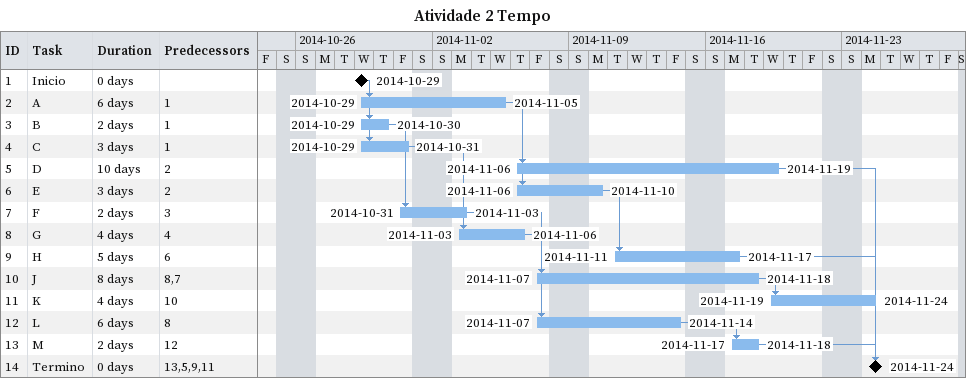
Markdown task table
Atividade 2 Tempo

| ID | Task | Duration | Start | Finish | Predecessors |
|---|---|---|---|---|---|
| 1 | Inicio | 0d | 2014-10-29 | 2014-10-29 |  |
| 2 | A | 6d | 2014-10-29 | 2014-11-05 | 1 |
| 3 | B | 2d | 2014-10-29 | 2014-10-30 | 1 |
| 4 | C | 3d | 2014-10-29 | 2014-10-31 | 1 |
| 5 | D | 10d | 2014-11-06 | 2014-11-19 | 2 |
| 6 | E | 3d | 2014-11-06 | 2014-11-10 | 2 |
| 7 | F | 2d | 2014-10-31 | 2014-11-03 | 3 |
| 8 | G | 4d | 2014-11-03 | 2014-11-06 | 4 |
| 9 | H | 5d | 2014-11-11 | 2014-11-17 | 6 |
| 10 | J | 8d | 2014-11-07 | 2014-11-18 | 8, 7 |
| 11 | K | 4d | 2014-11-19 | 2014-11-24 | 10 |
| 12 | L | 6d | 2014-11-07 | 2014-11-14 | 8 |
| 13 | M | 2d | 2014-11-17 | 2014-11-18 | 12 |
| 14 | Termino | 0d | 2014-11-24 | 2014-11-24 | 13, 5, 9, 11 |
